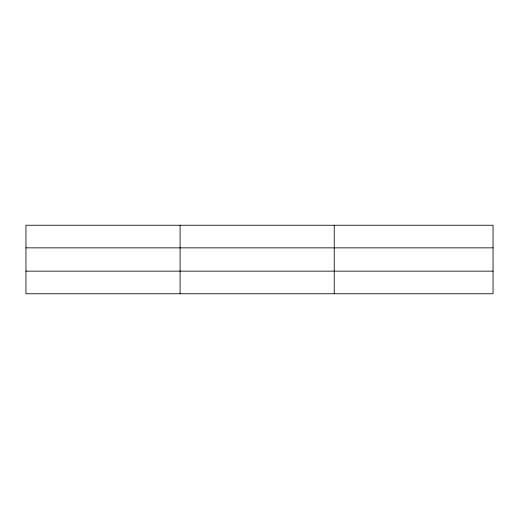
<?xml version="1.0" encoding="UTF-8"?>
<svg xmlns="http://www.w3.org/2000/svg" width="519" height="519" viewBox="0 0 519 519"><rect width="100%" height="100%" fill="white"/><g stroke="black" fill="none" stroke-linecap="round" stroke-linejoin="round"><path stroke-width="0.78" d="M180.093 225.246L180.093 293.754M334.236 225.246L334.236 293.754M493.05 247.855L493.05 225.246L25.95 225.246L25.95 293.754L493.05 293.754L493.05 247.855L25.95 247.855M25.95 271.145L493.05 271.145"/></g></svg>
